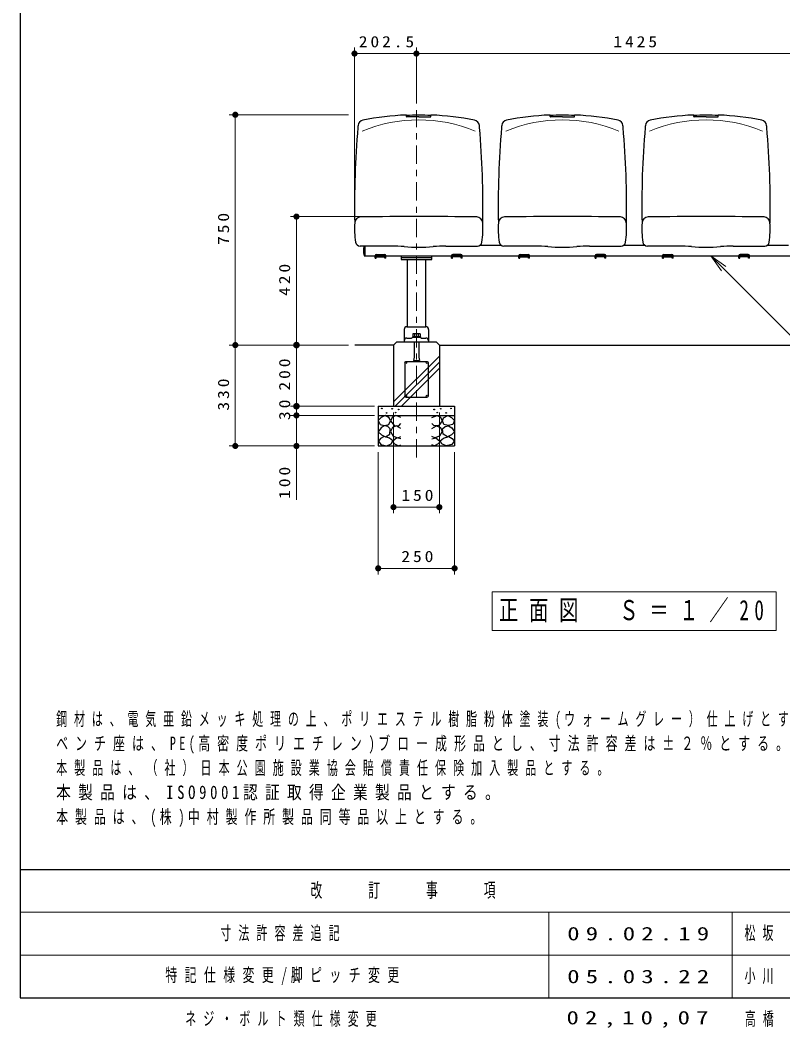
# Model space of a CAD drawing. Units: millimetres on the paper, scale 1:20. Extents: x -365 to 12, y -47 to 257.
# Drawn here: x -365 to -240.2, y -4.9 to 159.8 of the extents above; entities that cross this region are included whole.
import ezdxf

# ---------------------------------------------------------------- set-up
doc = ezdxf.new("R2010")
doc.units = ezdxf.units.MM
doc.linetypes.add('USER2', pattern=[6, 3, -1, 1, -1])
doc.layers.add('LY_1', color=3, linetype='Continuous', lineweight=25)
doc.layers.add('LY_2', color=7, linetype='Continuous', lineweight=13)
doc.styles.add('ＭＳ ゴシック', font='')
doc.styles.get('ＭＳ ゴシック').set_extended_font_data('MS Gothic')

# ---------------------------------------------------------------- blocks, each defined once
blk = doc.blocks.new('filled_dot')
at = {"color": 0, "linetype": 'Continuous', "lineweight": -2, "const_width": 1.25}
blk.add_lwpolyline([(-0.625, 0, 1), (0.625, 0, 1)], format="xyb", close=True, dxfattribs=at)

msp = doc.modelspace()

# ---------------------------------------------------------------- linework, layer by layer
at = {"layer": 'LY_1', "color": 7, "lineweight": 13}
for p, q in [((-310.298, 130.599), (-310.298, 155.381)), ((-300.173, 146.213), (-300.173, 155.381)), ((-310.298, 154.381), (-300.173, 154.381)), ((-300.173, 154.381), (-228.923, 154.381)), ((-311.298, 144.381), (-330.798, 144.381)), ((-329.798, 106.731), (-329.798, 144.381)), ((-302.174, 127.732), (-320.798, 127.732)), ((-319.798, 106.731), (-319.798, 127.732)), ((-250.257, 118.864), (-252.024, 121.339)), ((-252.024, 121.339), (-249.549, 119.572)), ((-252.024, 121.339), (-249.903, 119.218)), ((-311.264, 106.731), (-330.798, 106.731)), ((-329.798, 90.231), (-329.798, 106.731)), ((-311.264, 106.731), (-320.798, 106.731)), ((-319.798, 96.731), (-319.798, 106.731)), ((-303.923, 97.424), (-296.423, 104.924)), ((-303.626, 96.731), (-296.423, 103.934)), ((-302.636, 96.731), (-296.423, 102.944)), ((-307.048, 96.731), (-320.798, 96.731)), ((-319.798, 95.231), (-319.798, 96.731)), ((-303.923, 95.731), (-303.923, 79.231)), ((-296.423, 95.731), (-296.423, 79.231)), ((-307.048, 95.231), (-320.798, 95.231)), ((-319.798, 81.446), (-319.798, 95.231)), ((-307.048, 90.231), (-330.798, 90.231)), ((-306.423, 89.231), (-306.423, 69.231)), ((-293.923, 89.231), (-293.923, 69.231)), ((-296.423, 80.231), (-303.923, 80.231)), ((-293.923, 70.231), (-306.423, 70.231)), ((-241.298, 66.364), (-287.798, 66.364)), ((-287.798, 66.364), (-287.798, 60.064)), ((-241.298, 60.064), (-241.298, 66.364)), ((-287.798, 60.064), (-241.298, 60.064))]:
    msp.add_line(p, q, dxfattribs=at)
at = {"layer": 'LY_1', "color": 7, "linetype": 'USER2', "lineweight": 13}
msp.add_line((-300.173, 88.349), (-300.173, 145.138), dxfattribs=at)
at = {"layer": 'LY_1'}
for p, q in [((-301.798, 144.111), (-301.798, 144.26)), ((-299.798, 144.036), (-301.723, 144.036)), ((-299.798, 144.036), (-297.873, 144.036)), ((-297.798, 144.111), (-297.798, 144.26)), ((-278.298, 144.111), (-278.298, 144.26)), ((-276.298, 144.036), (-278.223, 144.036)), ((-276.298, 144.036), (-274.373, 144.036)), ((-274.298, 144.111), (-274.298, 144.26)), ((-254.798, 144.111), (-254.798, 144.26)), ((-252.798, 144.036), (-254.723, 144.036)), ((-252.798, 144.036), (-250.873, 144.036)), ((-250.798, 144.111), (-250.798, 144.26)), ((-304.246, 122.914), (-309.396, 122.914)), ((-308.698, 122.914), (-308.698, 121.339)), ((-308.548, 121.339), (-308.548, 122.914)), ((-295.35, 122.914), (-290.2, 122.914)), ((-289.784, 123.039), (-286.312, 123.039)), ((-280.746, 122.914), (-285.896, 122.914)), ((-271.85, 122.914), (-266.7, 122.914)), ((-266.284, 123.039), (-262.812, 123.039)), ((-257.246, 122.914), (-262.396, 122.914)), ((-248.35, 122.914), (-243.2, 122.914)), ((-242.785, 123.039), (-239.312, 123.039)), ((-308.698, 121.339), (-306.91, 121.339)), ((-306.921, 120.933), (-306.911, 121.339)), ((-306.921, 120.929), (-306.761, 120.929)), ((-306.761, 120.929), (-306.751, 121.298)), ((-306.711, 121.522), (-305.381, 121.522)), ((-306.657, 121.179), (-305.435, 121.179)), ((-306.651, 121.396), (-305.44, 121.396)), ((-305.331, 120.929), (-305.34, 121.298)), ((-305.171, 120.929), (-305.331, 120.929)), ((-305.171, 120.933), (-305.181, 121.339)), ((-305.181, 121.339), (-294.415, 121.339)), ((-302.673, 121.339), (-302.673, 120.739)), ((-302.673, 121.039), (-297.673, 121.039)), ((-302.673, 120.739), (-297.673, 120.739)), ((-301.686, 120.739), (-301.686, 109.731)), ((-298.661, 120.739), (-298.661, 109.731)), ((-297.673, 120.739), (-297.673, 121.339)), ((-294.426, 120.933), (-294.415, 121.339)), ((-294.426, 120.929), (-294.266, 120.929)), ((-294.266, 120.929), (-294.256, 121.299)), ((-292.885, 121.522), (-294.216, 121.522)), ((-292.939, 121.179), (-294.162, 121.179)), ((-292.945, 121.396), (-294.156, 121.396)), ((-292.836, 120.929), (-292.845, 121.298)), ((-292.676, 120.929), (-292.836, 120.929)), ((-292.676, 120.933), (-292.686, 121.339)), ((-292.686, 121.339), (-283.41, 121.339)), ((-283.421, 120.933), (-283.41, 121.339)), ((-283.421, 120.929), (-283.261, 120.929)), ((-283.261, 120.929), (-283.251, 121.298)), ((-283.211, 121.522), (-281.881, 121.522)), ((-283.157, 121.179), (-281.935, 121.179)), ((-283.151, 121.396), (-281.94, 121.396)), ((-281.831, 120.929), (-281.84, 121.298)), ((-281.671, 120.929), (-281.831, 120.929)), ((-281.671, 120.933), (-281.681, 121.339)), ((-281.681, 121.339), (-270.915, 121.339)), ((-270.926, 120.933), (-270.915, 121.339)), ((-270.926, 120.929), (-270.766, 120.929)), ((-270.766, 120.929), (-270.756, 121.298)), ((-269.385, 121.522), (-270.716, 121.522)), ((-269.439, 121.179), (-270.662, 121.179)), ((-269.445, 121.396), (-270.656, 121.396)), ((-269.336, 120.929), (-269.345, 121.298)), ((-269.176, 120.929), (-269.336, 120.929)), ((-269.176, 120.933), (-269.186, 121.339)), ((-269.186, 121.339), (-259.91, 121.339)), ((-259.921, 120.933), (-259.91, 121.339)), ((-259.921, 120.929), (-259.761, 120.929)), ((-259.761, 120.929), (-259.751, 121.298)), ((-259.711, 121.522), (-258.381, 121.522)), ((-259.657, 121.179), (-258.435, 121.179)), ((-259.651, 121.396), (-258.44, 121.396)), ((-258.331, 120.929), (-258.34, 121.298)), ((-258.171, 120.929), (-258.331, 120.929)), ((-258.171, 120.933), (-258.181, 121.339)), ((-258.181, 121.339), (-247.415, 121.339)), ((-247.426, 120.933), (-247.415, 121.339)), ((-247.426, 120.929), (-247.266, 120.929)), ((-247.266, 120.929), (-247.256, 121.298)), ((-245.885, 121.522), (-247.216, 121.522)), ((-245.939, 121.179), (-247.162, 121.179)), ((-245.945, 121.396), (-247.156, 121.396)), ((-245.836, 120.929), (-245.845, 121.298)), ((-245.676, 120.929), (-245.836, 120.929)), ((-245.676, 120.933), (-245.686, 121.339)), ((-245.686, 121.339), (-236.41, 121.339)), ((-302.173, 109.281), (-302.173, 107.231)), ((-301.723, 109.731), (-298.623, 109.731)), ((-298.173, 109.281), (-298.173, 107.231)), ((-303.423, 107.23), (-303.923, 106.73)), ((-303.423, 107.231), (-296.923, 107.231)), ((-302.173, 107.431), (-302.173, 107.231)), ((-301.723, 107.881), (-300.965, 107.881)), ((-300.852, 107.951), (-300.894, 107.91)), ((-300.823, 108.096), (-300.823, 107.981)), ((-299.523, 108.096), (-300.823, 108.096)), ((-299.523, 107.981), (-300.823, 107.981)), ((-300.779, 108.546), (-300.779, 108.096)), ((-299.567, 108.546), (-300.779, 108.546)), ((-300.548, 107.231), (-300.548, 104.733)), ((-300.476, 108.546), (-300.476, 108.096)), ((-299.87, 108.546), (-299.87, 108.096)), ((-299.798, 107.231), (-299.798, 104.728)), ((-299.567, 108.546), (-299.567, 108.096)), ((-299.523, 108.096), (-299.523, 107.981)), ((-299.452, 107.91), (-299.494, 107.951)), ((-299.382, 107.881), (-298.623, 107.881)), ((-298.173, 107.431), (-298.173, 107.231)), ((-296.923, 107.231), (-296.423, 106.731)), ((-303.923, 106.731), (-310.264, 106.731)), ((-303.923, 106.731), (-303.923, 96.731)), ((-296.423, 106.731), (-296.423, 96.731)), ((-296.423, 106.731), (-218.898, 106.731)), ((-302.073, 103.881), (-302.073, 98.381)), ((-301.923, 104.031), (-298.423, 104.031)), ((-300.549, 104.731), (-300.674, 104.231)), ((-300.673, 104.231), (-299.673, 104.231)), ((-299.799, 104.73), (-299.674, 104.23)), ((-298.273, 103.881), (-298.273, 98.381)), ((-301.923, 98.23), (-298.423, 98.23)), ((-306.423, 96.731), (-306.423, 90.231)), ((-306.423, 96.731), (-293.923, 96.731)), ((-293.923, 96.731), (-293.923, 90.231)), ((-306.423, 95.231), (-293.923, 95.231)), ((-306.423, 90.231), (-293.923, 90.231))]:
    msp.add_line(p, q, dxfattribs=at)
at = {"layer": 'LY_1', "color": 7, "lineweight": 13}
msp.add_lwpolyline([(-252.024, 121.339), (-223.46, 92.775), (-183.336, 92.775)], dxfattribs=at)
at = {"layer": 'LY_1'}
for points in [[(-305.301, 95.201), (-305.934, 94.9), (-306.41, 94.424), (-306.109, 93.727), (-305.38, 93.585), (-304.683, 93.743), (-304.429, 94.329), (-304.619, 94.836)], [(-295.046, 95.201), (-294.412, 94.9), (-293.937, 94.424), (-294.238, 93.727), (-294.966, 93.585), (-295.663, 93.743), (-295.917, 94.329), (-295.727, 94.836)], [(-305.427, 93.553), (-305.966, 93.204), (-306.41, 92.523), (-305.903, 92.064), (-305.237, 91.747), (-304.54, 92.191), (-304.461, 93.03), (-304.869, 93.393)], [(-294.919, 93.553), (-294.38, 93.204), (-293.937, 92.523), (-294.444, 92.064), (-295.109, 91.747), (-295.806, 92.191), (-295.885, 93.03), (-295.477, 93.393)], [(-305.468, 91.756), (-306.037, 91.437), (-306.375, 91.015), (-305.972, 90.449), (-305.029, 90.245), (-304.313, 90.565), (-304.04, 91.07), (-304.579, 91.525)], [(-294.878, 91.756), (-294.309, 91.437), (-293.971, 91.015), (-294.375, 90.449), (-295.317, 90.245), (-296.033, 90.565), (-296.306, 91.07), (-295.767, 91.525)]]:
    msp.add_lwpolyline(points, close=True, dxfattribs=at)
for points in [[(-302.703, 94.915), (-303.558, 95.232), (-304.097, 94.963), (-304.413, 94.361), (-303.827, 93.601), (-303.051, 93.537), (-302.703, 93.933)], [(-297.644, 94.915), (-296.788, 95.232), (-296.25, 94.963), (-295.933, 94.361), (-296.519, 93.601), (-297.295, 93.537), (-297.644, 93.933)], [(-302.718, 93.109), (-303.479, 93.505), (-304.112, 93.252), (-304.413, 92.602), (-303.97, 91.826), (-303.209, 91.589), (-302.718, 91.795)], [(-297.628, 93.109), (-296.867, 93.505), (-296.234, 93.252), (-295.933, 92.602), (-296.376, 91.826), (-297.137, 91.589), (-297.628, 91.795)], [(-302.703, 91.383), (-303.368, 91.589), (-304.017, 91.034), (-303.843, 90.638), (-303.114, 90.274), (-302.703, 90.432)], [(-297.644, 91.383), (-296.978, 91.589), (-296.329, 91.034), (-296.503, 90.638), (-297.232, 90.274), (-297.644, 90.432)]]:
    msp.add_lwpolyline(points, dxfattribs=at)
for centre, radius in [((-301.923, 103.881), 0.15), ((-298.423, 103.881), 0.15), ((-301.923, 98.381), 0.15), ((-298.423, 98.381), 0.15), ((-305.833, 96.371), 0.05), ((-305.046, 95.639), 0.05), ((-304.146, 96.314), 0.05), ((-303.584, 95.696), 0.05), ((-303.077, 96.202), 0.05), ((-297.269, 96.202), 0.05), ((-296.763, 95.696), 0.05), ((-296.2, 96.314), 0.05), ((-295.3, 95.639), 0.05), ((-294.513, 96.371), 0.05)]:
    msp.add_circle(centre, radius, dxfattribs=at)
for centre, radius, start, end in [((-308.722, 142.52), 1, 101.01981, 174.89008), ((-299.798, 96.696), 47.684, 92.49797, 101.01981), ((-301.873, 144.26), 0.075, 0, 92.49767), ((-299.798, 96.696), 47.609, 87.59239, 92.40762), ((-301.723, 144.111), 0.075, 179.99998, 270.00003), ((-297.873, 144.111), 0.075, 269.99997, 0.00002), ((-297.723, 144.26), 0.075, 87.50232, 180), ((-299.798, 96.696), 47.684, 78.98019, 87.50205), ((-290.874, 142.52), 1, 5.10992, 78.98019), ((-285.222, 142.52), 1, 101.01981, 174.89008), ((-276.298, 96.696), 47.684, 92.49799, 101.01981), ((-278.373, 144.26), 0.075, 0, 92.49767), ((-276.298, 96.696), 47.609, 87.59239, 92.40762), ((-278.223, 144.111), 0.075, 179.99998, 270.00003), ((-274.373, 144.111), 0.075, 269.99997, 0.00002), ((-274.223, 144.26), 0.075, 87.50232, 180), ((-276.298, 96.696), 47.684, 78.98019, 87.50204), ((-267.374, 142.52), 1, 5.10992, 78.98019), ((-261.722, 142.52), 1, 101.01981, 174.89008), ((-252.798, 96.696), 47.684, 92.49799, 101.01981), ((-254.873, 144.26), 0.075, 0, 92.49767), ((-252.798, 96.696), 47.609, 87.59239, 92.40763), ((-254.723, 144.111), 0.075, 179.99998, 270.00003), ((-250.873, 144.111), 0.075, 269.99997, 0.00002), ((-250.723, 144.26), 0.075, 87.50232, 180), ((-252.798, 96.696), 47.684, 78.98019, 87.50204), ((-243.874, 142.52), 1, 5.10992, 78.98019), ((-164.232, 129.599), 146.066, 175.01301, 181.15295), ((-164.232, 129.599), 146.066, 174.89008, 175.013), ((-435.364, 129.599), 146.066, 4.987, 5.10992), ((-435.364, 129.599), 146.066, 358.84704, 4.98699), ((-140.732, 129.599), 146.066, 175.01301, 181.15295), ((-140.732, 129.599), 146.066, 174.89008, 175.013), ((-411.864, 129.599), 146.066, 4.987, 5.10992), ((-411.864, 129.599), 146.066, 358.84704, 4.98699), ((-117.232, 129.599), 146.066, 175.01301, 181.15295), ((-117.232, 129.599), 146.066, 174.89008, 175.013), ((-388.364, 129.599), 146.066, 4.987, 5.10992), ((-388.364, 129.599), 146.066, 358.84704, 4.98699), ((-309.267, 126.667), 1, 91.10358, 176.14401), ((-301.174, -374.168), 501.9, 89.84289, 90.92603), ((-298.422, -374.168), 501.9, 89.07397, 90.1571), ((-290.33, 126.667), 1, 3.85599, 88.89642), ((-285.767, 126.667), 1, 91.10358, 176.14401), ((-277.674, -374.168), 501.9, 89.84289, 90.92603), ((-274.922, -374.168), 501.9, 89.07397, 90.1571), ((-266.83, 126.667), 1, 3.85599, 88.89642), ((-262.267, 126.667), 1, 91.10358, 176.14401), ((-254.174, -374.168), 501.9, 89.84289, 90.92603), ((-251.422, -374.168), 501.9, 89.07397, 90.1571), ((-243.33, 126.667), 1, 3.85599, 88.89642), ((-295.382, 125.731), 14.916, 176.14401, 188.39203), ((-304.214, 125.731), 14.916, 351.60797, 3.85599), ((-271.882, 125.731), 14.916, 176.14401, 188.39203), ((-280.714, 125.731), 14.916, 351.60797, 3.85599), ((-248.382, 125.731), 14.916, 176.14401, 188.39203), ((-257.214, 125.731), 14.916, 351.60797, 3.85599), ((-309.396, 123.664), 0.75, 188.39202, 270), ((-290.2, 123.664), 0.75, 270, 351.60798), ((-285.896, 123.664), 0.75, 188.39202, 270), ((-266.7, 123.664), 0.75, 270, 351.60798), ((-262.396, 123.664), 0.75, 188.39202, 270), ((-243.2, 123.664), 0.75, 270, 351.60798), ((-306.365, 122.189), 2.483, 163.03789, 200.01603), ((-304.246, 97.914), 25, 85.23509, 89.99999), ((-299.798, 151.272), 28.543, 265.23494, 274.76502), ((-295.35, 97.914), 25, 90.00001, 94.76491), ((-280.746, 97.914), 25, 85.23509, 89.99999), ((-276.298, 151.272), 28.543, 265.23494, 274.76502), ((-271.85, 97.914), 25, 90.00001, 94.76491), ((-257.246, 97.914), 25, 85.23509, 89.99999), ((-252.798, 151.272), 28.543, 265.23494, 274.76502), ((-248.35, 97.914), 25, 90.00001, 94.76491), ((-306.711, 121.322), 0.2, 89.99998, 178.56127), ((-306.657, 121.079), 0.1, 90.00004, 178.56127), ((-306.651, 121.296), 0.1, 90.00004, 178.56127), ((-305.44, 121.296), 0.1, 1.43875, 89.99998), ((-305.435, 121.079), 0.1, 1.43876, 89.99998), ((-305.381, 121.322), 0.2, 1.43875, 89.99998), ((-294.216, 121.322), 0.2, 90.00002, 178.56125), ((-294.162, 121.079), 0.1, 90.00002, 178.56124), ((-294.156, 121.296), 0.1, 90.00002, 178.56125), ((-292.945, 121.296), 0.1, 1.43873, 89.99996), ((-292.939, 121.079), 0.1, 1.43873, 89.99996), ((-292.885, 121.322), 0.2, 1.43873, 90.00002), ((-283.211, 121.322), 0.2, 89.99998, 178.56127), ((-283.157, 121.079), 0.1, 90.00004, 178.56127), ((-283.151, 121.296), 0.1, 90.00004, 178.56127), ((-281.94, 121.296), 0.1, 1.43875, 89.99998), ((-281.935, 121.079), 0.1, 1.43876, 89.99998), ((-281.881, 121.322), 0.2, 1.43875, 89.99998), ((-270.716, 121.322), 0.2, 90.00002, 178.56125), ((-270.662, 121.079), 0.1, 90.00002, 178.56124), ((-270.656, 121.296), 0.1, 90.00002, 178.56125), ((-269.445, 121.296), 0.1, 1.43873, 89.99996), ((-269.439, 121.079), 0.1, 1.43873, 89.99996), ((-269.385, 121.322), 0.2, 1.43873, 90.00002), ((-259.711, 121.322), 0.2, 89.99998, 178.56127), ((-259.657, 121.079), 0.1, 90.00004, 178.56127), ((-259.651, 121.296), 0.1, 90.00004, 178.56127), ((-258.44, 121.296), 0.1, 1.43875, 89.99998), ((-258.435, 121.079), 0.1, 1.43876, 89.99998), ((-258.381, 121.322), 0.2, 1.43875, 89.99998), ((-247.216, 121.322), 0.2, 90.00002, 178.56125), ((-247.162, 121.079), 0.1, 90.00002, 178.56124), ((-247.156, 121.296), 0.1, 90.00002, 178.56125), ((-245.945, 121.296), 0.1, 1.43873, 89.99996), ((-245.939, 121.079), 0.1, 1.43873, 89.99996), ((-245.885, 121.322), 0.2, 1.43873, 90.00002), ((-301.723, 109.281), 0.45, 89.99998, 179.99996), ((-298.623, 109.281), 0.45, 0, 89.99998), ((-301.723, 107.431), 0.45, 89.99998, 179.99996), ((-300.965, 107.981), 0.1, 269.99996, 315), ((-300.782, 107.881), 0.1, 89.99998, 134.99996), ((-299.565, 107.881), 0.1, 44.99995, 89.99998), ((-299.382, 107.981), 0.1, 224.99952, 269.99996), ((-298.623, 107.431), 0.45, 0, 89.99998)]:
    msp.add_arc(centre, radius, start, end, dxfattribs=at)
at = {"layer": 'LY_1', "color": 7, "lineweight": 13}
for centre in [(-299.798, 119.394), (-276.298, 119.394), (-252.798, 119.394)]:
    msp.add_arc(centre, 24.154, 67.49644, 112.50358, dxfattribs=at)
at = {"layer": 'LY_2', "color": 20, "lineweight": 25}
for p, q in [((-365, 257), (-365, 0)), ((-365, 21), (0, 21)), ((-365, 0), (0, 0))]:
    msp.add_line(p, q, dxfattribs=at)
at = {"layer": 'LY_2'}
for p, q in [((-365, 14), (-238.5, 14)), ((-278.5, 14), (-278.5, 0)), ((-248.5, 14), (-248.5, 0)), ((-365, 7), (-238.5, 7))]:
    msp.add_line(p, q, dxfattribs=at)

# ---------------------------------------------------------------- block references
at = {"layer": 'LY_1', "color": 7, "lineweight": 13, "xscale": 0.4, "yscale": 0.4}
for p in [(-310.298, 154.381), (-300.173, 154.381), (-303.923, 80.231), (-306.423, 70.231)]:
    msp.add_blockref('filled_dot', p, dxfattribs=at)
at = {"layer": 'LY_1', "color": 7, "lineweight": 13}
for p, xscale, yscale, rotation in [((-300.173, 154.381), 0.4, 0.4, 180), ((-329.798, 144.381), 0.4, 0.4, 270), ((-319.798, 127.732), 0.4, 0.4, 270), ((-329.798, 106.731), 0.4, 0.4, 270), ((-329.798, 106.731), 0.4, 0.4, 90), ((-319.798, 106.731), 0.431, 0.431, 270), ((-319.798, 106.731), 0.4, 0.4, 90), ((-319.798, 96.731), 0.431, 0.431, 270), ((-319.798, 95.231), 0.4, 0.4, 270), ((-329.798, 90.231), 0.4, 0.4, 90), ((-319.798, 90.231), 0.4, 0.4, 90), ((-296.423, 80.231), 0.4, 0.4, 180), ((-293.923, 70.231), 0.4, 0.4, 180)]:
    msp.add_blockref('filled_dot', p, dxfattribs=dict(at, xscale=xscale, yscale=yscale, rotation=rotation))

# ---------------------------------------------------------------- texts
at = {"layer": 'LY_1', "color": 7, "style": 'ＭＳ ゴシック'}
for s, insert, char_height, attachment_point in [('\\T1.33;\\W1.15;202.5', (-304.836, 155.381), 1.833, 8), ('\\T1.33;\\W1.15;1425', (-264.144, 155.381), 1.833, 8), ('\\T1.33;\\W1.15;150', (-299.773, 81.231), 1.833, 8), ('\\T1.33;\\W1.15;250', (-299.781, 71.231), 1.833, 8), ('\\T1.56;\\W0.7;正面図\u3000Ｓ＝１／20', (-264.548, 63.214), 3.299, 5), ('\\T1.62;\\W0.6;鋼材は、電気亜鉛メッキ処理の上、ポリエステル樹脂粉体塗装(ウォームグレー）仕上げとする。', (-359.103, 46.725), 2.199, 1), ('\\T1.59;\\W0.65;ベンチ座は、PE(高密度ポリエチレン)ブロー成形品とし、寸法許容差は±２％とする。', (-359.103, 42.725), 2.199, 1), ('\\T1.64;\\W0.6;本製品は、（社）日本公園施設業協会賠償責任保険加入製品とする。', (-359.103, 38.725), 2.199, 1), ('\\T1.5;\\W0.8;本製品は、ISO9001認証取得企業製品とする。', (-359.103, 34.725), 2.199, 1), ('\\T1.58;\\W0.65;本製品は、(株)中村製作所製品同等品以上とする。', (-359.103, 30.725), 2.199, 1), ('\\T1.64;\\W0.6;寸法許容差追記', (-332.25, 10.5), 2.199, 4), ('\\T1.5;\\W1.35;09.02.19', (-275.5, 10.5), 2.199, 4), ('\\T1.64;\\W0.6;松坂', (-246.5, 10.5), 2.199, 4), ('\\T1.62;\\W0.65;特記仕様変更/脚ピッチ変更', (-341.25, 3.5), 2.199, 4), ('\\T1.64;\\W0.6;小川', (-246.5, 3.5), 2.199, 4), ('\\T1.5;\\W1.35;05.03.22', (-275.5, 3.5), 2.199, 4), ('\\T1.64;\\W0.6;ネジ・ボルト類仕様変更', (-321.75, -3.5), 2.199, 5), ('\\T1.5;\\W1.35;02,10,07', (-263.5, -3.5), 2.199, 5), ('\\T1.64;\\W0.6;高橋', (-243.5, -3.5), 2.199, 5)]:
    msp.add_mtext(s, dxfattribs=dict(at, insert=insert, char_height=char_height, attachment_point=attachment_point))
at = {"layer": 'LY_1', "color": 7, "char_height": 1.833, "attachment_point": 8, "rotation": 90, "style": 'ＭＳ ゴシック'}
for s, insert in [('\\T1.33;\\W1.15;750', (-330.798, 125.948)), ('\\T1.33;\\W1.15;420', (-320.798, 117.624)), ('\\T1.33;\\W1.15;200', (-320.798, 102.147)), ('\\T1.33;\\W1.15;330', (-330.798, 98.873)), ('\\T1.34;\\W1.15;30', (-320.798, 96.385)), ('\\T1.33;\\W1.15;100', (-320.798, 84.446))]:
    msp.add_mtext(s, dxfattribs=dict(at, insert=insert))
at = {"layer": 'LY_2', "insert": (-301.75, 17.5), "char_height": 2.346, "attachment_point": 5, "style": 'ＭＳ ゴシック'}
msp.add_mtext('\\T1.64;\\W0.6;改\u3000\u3000訂\u3000\u3000事\u3000\u3000項', dxfattribs=at)

doc.saveas('drawing.dxf')
